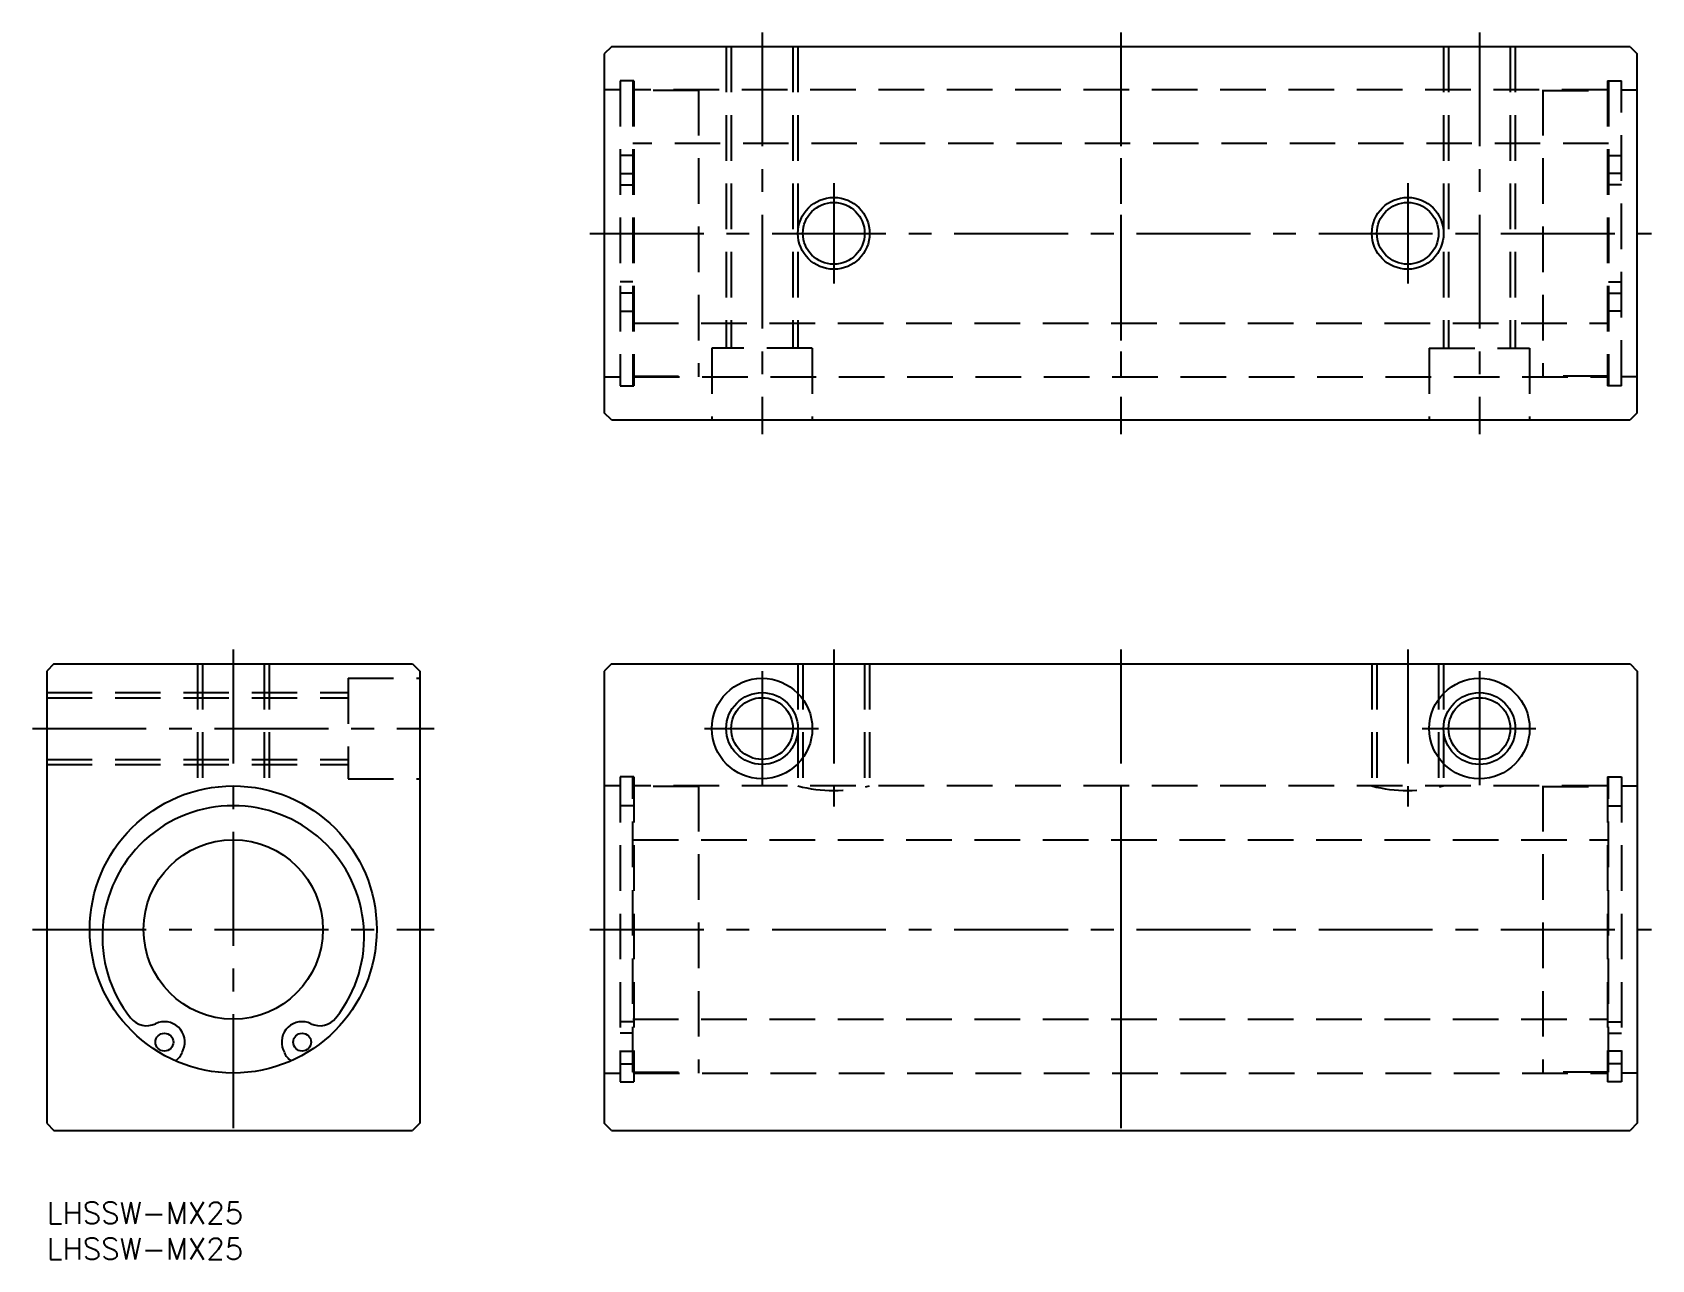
# Model space of a CAD drawing. Extents: x -2 to 224, y -8 to 163.
import ezdxf

# ---------------------------------------------------------------- set-up
doc = ezdxf.new("R2010")
doc.units = 0
doc.header["$LTSCALE"] = 0.5
doc.linetypes.add('CENTER', pattern=[50.8, 31.75, -6.35, 6.35, -6.35])
doc.linetypes.add('DASHED', pattern=[19.05, 12.7, -6.35])
for name, color, linetype in [('MSM_CENTER', 1, 'CENTER'), ('MSM_CONTINUOUS', 7, 'CONTINUOUS'), ('MSM_DASHED', 4, 'DASHED'), ('MSM_NARROW', 5, 'CONTINUOUS'), ('MSM_PART_NUMBER', 7, 'CONTINUOUS')]:
    doc.layers.add(name, color=color, linetype=linetype)
doc.styles.get("Standard").update_dxf_attribs({"font": 'txt.shx', "height": 3, "bigfont": 'bigfont.shx'})

# ---------------------------------------------------------------- blocks, each defined once
blk = doc.blocks.new('*U12')
at = {"layer": 'MSM_PART_NUMBER'}
blk.add_text('LHSSW-MX25', height=3, dxfattribs=at).set_placement((0, -3))
blk = doc.blocks.new('*U13')
at = {"layer": 'MSM_PART_NUMBER'}
blk.add_text('LHSSW-MX25', height=3, dxfattribs=at).set_placement((0, -8))

msp = doc.modelspace()

# ---------------------------------------------------------------- linework, layer by layer
at = {"layer": 'MSM_CENTER'}
for p, q in [((99.71, 163), (99.71, 107)), ((149.71, 163), (149.71, 107)), ((199.71, 163), (199.71, 107)), ((109.71, 142), (109.71, 128)), ((189.71, 142), (189.71, 128)), ((75.71, 135), (223.71, 135)), ((26, 77), (26, 8)), ((109.71, 77), (109.71, 55.15)), ((149.71, 77), (149.71, 8)), ((189.71, 77), (189.71, 55.15)), ((99.71, 74), (99.71, 58)), ((199.71, 74), (199.71, 58)), ((-2, 66), (54, 66)), ((91.71, 66), (107.71, 66)), ((191.71, 66), (207.71, 66)), ((-2, 38), (54, 38)), ((75.71, 38), (223.71, 38))]:
    msp.add_line(p, q, dxfattribs=at)
at = {"layer": 'MSM_CONTINUOUS'}
for p, q in [((78.71, 161), (77.71, 160)), ((220.71, 161), (78.71, 161)), ((220.71, 161), (221.71, 160)), ((77.71, 160), (77.71, 110)), ((221.71, 110), (221.71, 160)), ((78.71, 109), (77.71, 110)), ((78.71, 109), (220.71, 109)), ((221.71, 110), (220.71, 109)), ((1, 75), (0, 74)), ((1, 75), (51, 75)), ((51, 75), (52, 74)), ((78.71, 75), (77.71, 74)), ((78.71, 75), (220.71, 75)), ((220.71, 75), (221.71, 74)), ((0, 74), (0, 11)), ((52, 74), (52, 11)), ((77.71, 74), (77.71, 11)), ((221.71, 74), (221.71, 11)), ((52, 42.5), (52, 42.5)), ((18.88, 20.84), (19.03, 21.21)), ((32.97, 21.21), (33.12, 20.84)), ((0, 11), (1, 10)), ((1, 10), (51, 10)), ((52, 11), (51, 10)), ((78.71, 10), (77.71, 11)), ((78.71, 10), (220.71, 10)), ((221.71, 11), (220.71, 10))]:
    msp.add_line(p, q, dxfattribs=at)
for centre, radius in [((109.71, 135), 4.3), ((189.71, 135), 4.3), ((99.71, 66), 7), ((199.71, 66), 7), ((99.71, 66), 4.3), ((199.71, 66), 4.3), ((26, 38), 20), ((26, 38), 12.5), ((16.4, 22.3), 1.25), ((35.6, 22.3), 1.25)]:
    msp.add_circle(centre, radius, dxfattribs=at)
for centre, radius, start, end in [((26, 37), 18.25, 321.621, 218.379), ((13.93, 27.44), 2.85, 218.379, 295.7059), ((16.4, 22.3), 2.85, 337.4615, 115.7059), ((35.6, 22.3), 2.85, 64.2941, 202.5385), ((38.07, 27.44), 2.85, 244.2941, 321.621), ((16.57, 21.79), 2.5, 303.0556, 337.4615), ((35.43, 21.79), 2.5, 202.5385, 236.9444)]:
    msp.add_arc(centre, radius, start, end, dxfattribs=at)
at = {"layer": 'MSM_DASHED'}
for p, q in [((94.71, 161), (94.71, 119)), ((95.41, 161), (95.41, 119)), ((104.01, 161), (104.01, 119)), ((104.71, 161), (104.71, 119)), ((194.71, 161), (194.71, 119)), ((195.41, 161), (195.41, 119)), ((204.01, 161), (204.01, 119)), ((204.71, 161), (204.71, 119)), ((79.91, 156.25), (79.91, 113.75)), ((81.86, 156.25), (79.91, 156.25)), ((81.71, 156.25), (81.71, 113.75)), ((81.86, 156.25), (81.86, 113.75)), ((217.56, 156.25), (217.56, 113.75)), ((217.56, 156.25), (219.51, 156.25)), ((217.71, 156.25), (217.71, 113.75)), ((219.51, 113.75), (219.51, 156.25)), ((79.91, 155), (77.71, 155)), ((90.86, 154.9), (81.71, 154.9)), ((217.56, 155), (81.86, 155)), ((90.86, 155), (90.86, 115)), ((149.71, 155), (149.71, 115)), ((149.71, 155), (149.71, 115)), ((208.56, 155), (208.56, 115)), ((208.56, 154.9), (217.71, 154.9)), ((219.51, 155), (221.71, 155)), ((217.71, 147.5), (81.71, 147.5)), ((81.71, 145.85), (79.91, 145.85)), ((217.71, 145.85), (219.51, 145.85)), ((79.91, 143.35), (81.71, 143.35)), ((219.51, 143.35), (217.71, 143.35)), ((79.91, 141.75), (81.71, 141.75)), ((219.51, 141.75), (217.71, 141.75)), ((81.71, 128.25), (79.91, 128.25)), ((81.71, 126.65), (79.91, 126.65)), ((217.71, 128.25), (219.51, 128.25)), ((217.71, 126.65), (219.51, 126.65)), ((79.91, 124.15), (81.71, 124.15)), ((219.51, 124.15), (217.71, 124.15)), ((81.71, 122.5), (217.71, 122.5)), ((106.71, 119), (92.71, 119)), ((92.71, 119), (92.71, 109)), ((106.71, 119), (106.71, 109)), ((192.71, 119), (206.71, 119)), ((192.71, 119), (192.71, 109)), ((206.71, 119), (206.71, 109)), ((77.71, 115), (79.91, 115)), ((79.91, 113.75), (81.86, 113.75)), ((81.71, 115.1), (90.86, 115.1)), ((81.86, 115), (217.56, 115)), ((217.71, 115.1), (208.56, 115.1)), ((219.51, 113.75), (217.56, 113.75)), ((221.71, 115), (219.51, 115)), ((21, 75), (21, 57.36)), ((21.7, 75), (21.7, 57.53)), ((30.3, 75), (30.3, 57.53)), ((31, 75), (31, 57.36)), ((104.71, 75), (104.71, 58)), ((105.41, 75), (105.41, 57.83)), ((114.01, 75), (114.01, 57.83)), ((114.71, 75), (114.71, 58)), ((184.71, 75), (184.71, 58)), ((185.41, 75), (185.41, 57.83)), ((194.01, 75), (194.01, 57.83)), ((194.71, 75), (194.71, 58)), ((42, 73), (52, 73)), ((42, 73), (42, 59)), ((0, 71), (42, 71)), ((0, 70.3), (42, 70.3)), ((0, 61.7), (42, 61.7)), ((0, 61), (42, 61)), ((42, 59), (52, 59)), ((79.91, 59.25), (79.91, 16.75)), ((81.86, 59.25), (79.91, 59.25)), ((81.71, 18.1), (81.71, 59.25)), ((81.86, 59.25), (81.86, 16.75)), ((217.56, 59.25), (217.56, 16.75)), ((217.56, 59.25), (219.51, 59.25)), ((217.71, 18.1), (217.71, 59.25)), ((219.51, 59.25), (219.51, 16.75)), ((79.91, 58), (77.71, 58)), ((90.86, 57.9), (81.71, 57.9)), ((217.56, 58), (81.86, 58)), ((90.86, 58), (90.86, 18)), ((149.71, 58), (149.71, 18)), ((208.56, 58), (208.56, 18)), ((208.56, 57.9), (217.71, 57.9)), ((219.51, 58), (221.71, 58)), ((81.71, 55.25), (79.91, 55.25)), ((217.71, 55.25), (219.51, 55.25)), ((81.71, 50.5), (217.71, 50.5)), ((81.71, 25.15), (79.91, 25.15)), ((81.71, 25.5), (217.71, 25.5)), ((217.71, 25.15), (219.51, 25.15)), ((81.71, 23.55), (79.91, 23.55)), ((217.71, 23.55), (219.51, 23.55)), ((79.91, 21.05), (81.71, 21.05)), ((219.51, 21.05), (217.71, 21.05)), ((79.91, 19.29), (81.71, 19.29)), ((81.71, 18.1), (90.86, 18.1)), ((217.71, 18.1), (208.56, 18.1)), ((219.51, 19.29), (217.71, 19.29)), ((77.71, 18), (79.91, 18)), ((79.91, 16.75), (81.86, 16.75)), ((81.86, 18), (217.56, 18)), ((219.51, 16.75), (217.56, 16.75)), ((221.71, 18), (219.51, 18))]:
    msp.add_line(p, q, dxfattribs=at)
for centre in [(109.71, 77.36), (189.71, 77.36)]:
    msp.add_arc(centre, 20, 255.5225, 284.4775, dxfattribs=at)
at = {"layer": 'MSM_NARROW'}
for centre in [(109.71, 135), (189.71, 135), (99.71, 66), (199.71, 66)]:
    msp.add_circle(centre, 5, dxfattribs=at)

# ---------------------------------------------------------------- block references
at = {"layer": 'MSM_CONTINUOUS'}
for name in ['*U12', '*U13']:
    msp.add_blockref(name, (0, 0), dxfattribs=at)

doc.saveas('drawing.dxf')
